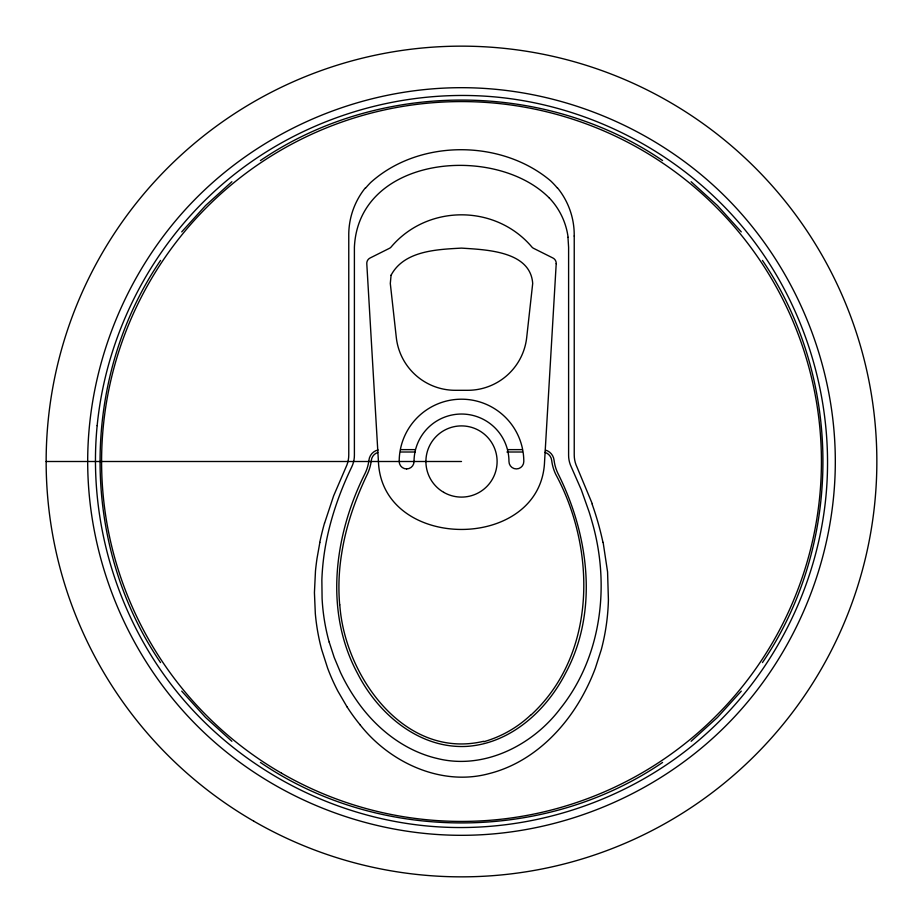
<?xml version="1.0" encoding="UTF-8"?>
<svg xmlns="http://www.w3.org/2000/svg" width="923" height="923" viewBox="0 0 923 923"><rect width="100%" height="100%" fill="white"/><g stroke="black" fill="none" stroke-linecap="round" stroke-linejoin="round"><path stroke-width="1.38" d="M574.233 236.023L574.233 454.958A28.14 28.094 87.3 0 0 577.025 467.176L592.335 503.935M87.685 461.5C87.708 363.443 127.859 266.528 197.176 197.176C266.528 127.859 363.443 87.708 461.5 87.685C559.557 87.708 656.472 127.859 725.824 197.176C795.141 266.528 835.292 363.443 835.315 461.5C835.292 559.557 795.141 656.472 725.824 725.824C656.472 795.141 559.557 835.292 461.5 835.315C363.443 835.292 266.528 795.141 197.176 725.824C127.859 656.472 87.708 559.557 87.685 461.5L461.5 461.5M319.866 542.401L317.027 558.392A253.283 252.429 -42.5 0 0 315.481 570.933L314.431 592.612L315.32 613.61A212.821 212.278 -31.6 0 0 321.677 649.63L327.653 668.217A204.133 203.614 -29.1 0 0 337.841 691.073L347.06 706.914M324.608 523.064L333.641 495.813L345.975 467.176A28.105 28.059 -87.2 0 0 348.767 454.958L348.767 236.023A75.755 75.317 -2.2 0 1 365.37 187.842M160.556 260.413C79.909 378.707 79.909 544.293 160.556 662.587M762.444 662.587C843.091 544.293 843.091 378.707 762.444 260.413M181.716 231.881L205.564 205.564L231.881 181.716M741.284 691.119L717.436 717.436L691.119 741.284M530.61 715.348C597.054 654.569 596.246 549.266 555.738 474.341A43.935 43.866 87.3 0 1 551.689 460.392A9.495 9.484 0 0 0 544.812 452.351M260.413 160.556C378.707 79.909 544.293 79.909 662.587 160.556M662.587 762.444C544.293 843.091 378.707 843.091 260.413 762.444M483.617 741.296C403.962 760.16 344.429 675.071 339.802 604.773M400.928 449.628L415.35 449.628M507.65 449.628L522.072 449.628M400.917 452.005L415.338 452.005M506.923 452.005L522.072 452.005M46.15 461.5L86.843 461.5M691.119 181.716L717.436 205.564L741.284 231.881M231.881 741.284L205.564 717.436L181.716 691.119M549.081 197.799C495.063 143.527 358.505 155.641 354.397 247.295L354.397 455.293A26.709 26.663 -87.2 0 1 351.755 466.888C336.757 498.074 325.934 531.602 322.75 566.168A228.985 228.373 -39.6 0 0 321.862 580.106L322.092 598.496A203.256 202.806 -31.1 0 0 329.165 642.108M360.178 724.913C389.841 762.629 441.436 786.65 489.225 773.578C531.867 762.79 565.407 729.366 585.159 691.062A204.133 203.614 30.1 0 0 595.335 668.217L601.3 649.63A215.29 214.69 37 0 0 608.407 599.835L607.576 571.925L603.134 542.389M329.211 642.096L334.195 657.453L340.437 672.348A191.742 191.315 -26.2 0 0 355.678 699.023C374.888 727.474 403.593 750.711 437.467 758.544C483.79 770.059 532.571 745.449 560.33 708.552C601.9 656.588 610.253 584.421 592.012 521.633A289.28 287.988 49.9 0 0 589.07 511.78L581.294 489.79L571.245 466.888A26.744 26.698 87.3 0 1 568.603 455.293L568.603 247.295L567.968 237.292M365.646 188.05A80.22 79.736 -7.6 0 1 370.677 182.512C418.961 138.958 501.201 139.211 550.523 180.758A81.12 80.636 7.4 0 1 557.354 188.038M557.527 187.9A75.144 74.671 8.4 0 1 574.21 236.023M592.081 504.027A301.498 299.802 51.2 0 1 602.961 542.424M360.189 724.913A190.103 189.584 -18.2 0 1 347.083 706.903M319.773 542.389A288.241 287.053 -46.9 0 1 324.527 523.041M549.116 197.764A70.736 70.356 7.8 0 1 568.095 237.28M530.483 715.21A113.402 113.091 8.7 0 1 483.744 741.734M339.676 604.784A206.637 206.164 -35.7 0 1 341.637 553.812C345.894 526.179 355.217 499.505 367.262 474.341A43.992 43.935 -87.2 0 0 371.161 461.5L371.311 460.392A9.495 9.495 0 0 1 377.772 452.489M545.458 450.078A11.872 11.861 -89.2 0 1 554.054 460.127A41.558 41.5 87.3 0 0 557.873 473.314C588.655 534.463 599.073 611.303 565.395 673.548C546.151 710.952 510.373 743.5 466.853 746.384C419.204 749.015 378.211 714.01 357.593 673.525C323.927 611.28 334.357 534.452 365.127 473.314A41.558 41.5 -87.2 0 0 368.762 461.5L368.946 460.127A11.872 11.861 -90 0 1 378.061 449.939M97.157 425.618C87.777 521.183 117.602 619.506 178.497 693.75C239.438 767.971 330.053 816.394 425.618 825.843C521.183 835.223 619.506 805.398 693.75 744.503C767.971 683.562 816.394 592.947 825.843 497.382C835.223 401.817 805.398 303.494 744.503 229.25C683.562 155.029 592.947 106.607 497.382 97.157C401.817 87.777 303.494 117.602 229.25 178.497C155.029 239.438 106.607 330.053 97.157 425.618M556.211 263.666L544.57 461.5C541.132 552.092 381.868 552.092 378.43 461.5L366.789 263.666A5.93 5.93 0 0 1 370.065 258.013L389.368 248.356A5.93 5.93 0 0 0 390.994 247.156C427.268 204.052 495.732 204.052 532.006 247.156A5.93 5.93 0 0 0 533.632 248.356L552.935 258.013A5.93 5.93 0 0 1 556.211 263.666M391.087 275.204L390.302 283.488L396.302 337.518A59.337 59.337 0 0 0 455.27 390.302L467.73 390.302A59.337 59.337 0 0 0 526.698 337.518L532.698 283.488C530.448 250.975 485.948 249.752 461.5 248.114C436.96 249.464 404.124 250.641 391.087 275.204M443.698 492.328A35.605 35.605 0 0 0 497.105 461.5A35.605 35.605 0 0 0 443.698 430.672A35.605 35.605 0 0 0 443.698 492.328M406.616 468.919A7.419 7.419 0 0 0 414.035 461.5A47.465 47.465 0 0 1 461.5 414.035A47.465 47.465 0 0 1 508.965 461.5A7.419 7.419 0 0 0 516.384 468.919A7.419 7.419 0 0 0 523.803 461.5A62.303 62.303 0 0 0 461.5 399.197A62.303 62.303 0 0 0 399.197 461.5A7.419 7.419 0 0 0 406.616 468.919M253.825 821.205A415.35 415.35 0 0 0 876.85 461.5A415.35 415.35 0 0 0 253.825 101.795A415.35 415.35 0 0 0 253.825 821.205M281.538 773.197A359.924 359.924 0 0 0 821.424 461.5A359.924 359.924 0 0 0 281.538 149.803A359.924 359.924 0 0 0 281.538 773.197"/></g></svg>
